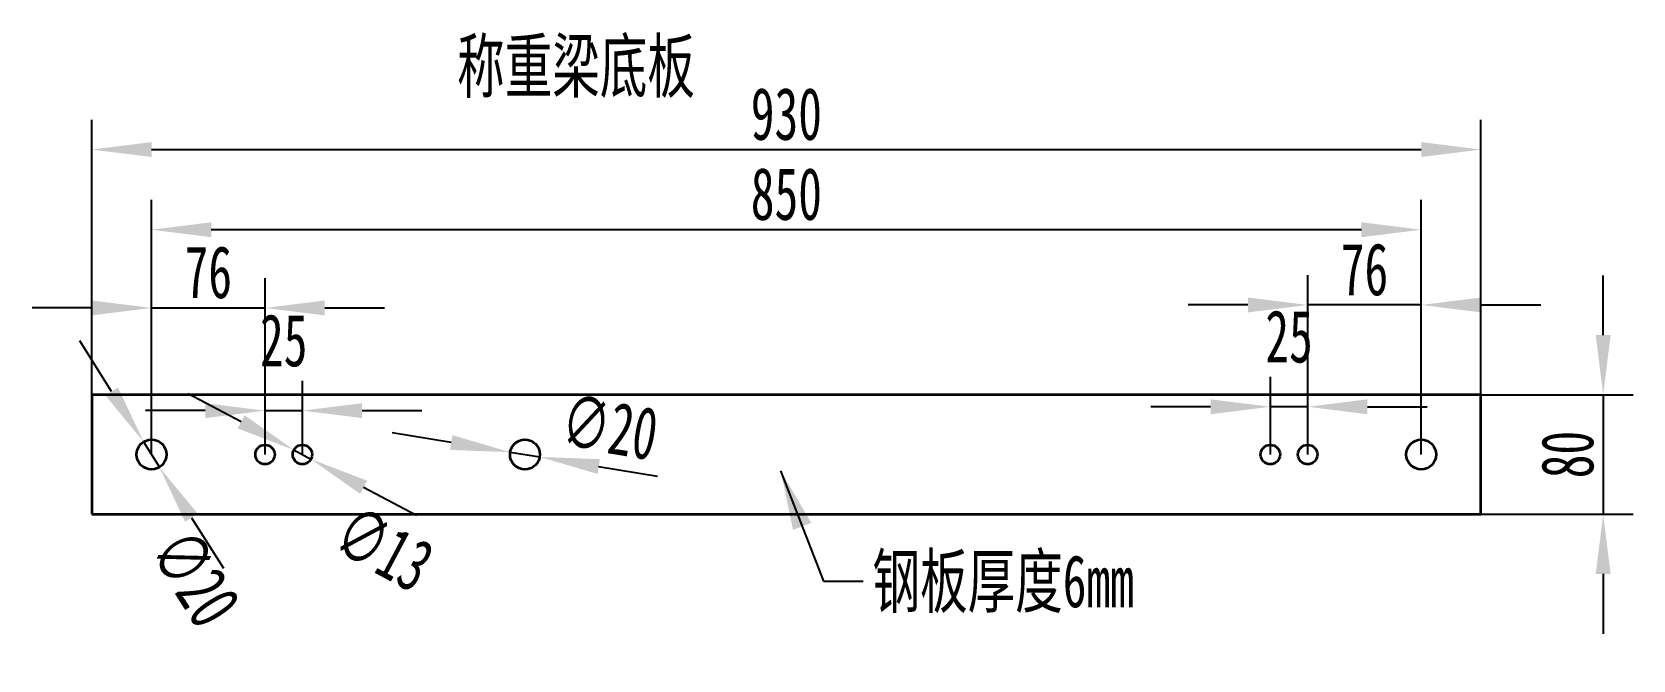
# Model space of a CAD drawing. Header units: millimetres. Extents: x -30 to 1042, y -98 to 323.
import ezdxf

# ---------------------------------------------------------------- set-up
doc = ezdxf.new("R2010")
doc.units = ezdxf.units.MM
doc.header["$PDSIZE"] = -5
doc.layers.get('0').update_dxf_attribs({"lineweight": 18})
doc.layers.add('粗实线层', color=7, linetype='Continuous', lineweight=35)
doc.styles.add('标准', font='', dxfattribs={"width": 0.667})
doc.styles.get('标准').set_extended_font_data('宋体')
doc.dimstyles.new('标准', dxfattribs={"dimscale": 10, "dimtxt": 3.5, "dimasz": 4, "dimexe": 2, "dimexo": 0, "dimtad": 1, "dimdsep": 46, "dimtxsty": '标准', "dimblk": '_CAXARROW', "dimcen": 0, "dimdle": 6, "dimclrd": 3, "dimclre": 3, "dimclrt": 3, "dimazin": 2, "dimtfac": 0.707107, "dimtmove": 2, "dimatfit": 3, "dimfxl": 1, "dimfrac": 2, "dimtolj": 1, "dimarcsym": 1})

# ---------------------------------------------------------------- blocks, each defined once
blk = doc.blocks.new('_CAXARROW')
blk.add_hatch(color=0).paths.add_polyline_path([(0, 0), (-1, 0.125), (-1, -0.125)], flags=0)
blk = doc.blocks.new('*D3')
at = {"layer": 'Defpoints', "color": 0, "transparency": 16777216}
for p in [(940, 244.3), (10, 80), (940, 80)]:
    blk.add_point(p, dxfattribs=at)
at = {"layer": '粗实线层', "color": 3, "linetype": 'Continuous', "lineweight": -2, "transparency": 16777216}
for p, q in [((10, 80), (10, 264.3)), ((940, 80), (940, 264.3)), ((50, 244.3), (900, 244.3))]:
    blk.add_line(p, q, dxfattribs=at)
at = {"layer": '粗实线层', "color": 3, "lineweight": -2, "transparency": 16777216, "xscale": 40, "yscale": 40, "zscale": 40, "rotation": 180}
blk.add_blockref('_CAXARROW', (10, 244.3), dxfattribs=at)
at = {"layer": '粗实线层', "color": 3, "lineweight": -2, "transparency": 16777216, "xscale": 40, "yscale": 40, "zscale": 40}
blk.add_blockref('_CAXARROW', (940, 244.3), dxfattribs=at)
at = {"layer": '粗实线层', "color": 3, "transparency": 16777216, "insert": (475, 268), "char_height": 35, "attachment_point": 5, "style": '标准'}
blk.add_mtext('\\A1;930', dxfattribs=at)
blk = doc.blocks.new('*D4')
at = {"layer": 'Defpoints', "color": 0, "transparency": 16777216}
for p in [(940, 80), (940, 0), (1021.8, 0)]:
    blk.add_point(p, dxfattribs=at)
at = {"layer": '粗实线层', "color": 3, "linetype": 'Continuous', "lineweight": -2, "transparency": 16777216}
for p, q in [((1021.8, 120), (1021.8, 160)), ((940, 80), (1041.8, 80)), ((1021.8, 80), (1021.8, 0)), ((940, 0), (1041.8, 0)), ((1021.8, -40), (1021.8, -80))]:
    blk.add_line(p, q, dxfattribs=at)
at = {"layer": '粗实线层', "color": 3, "lineweight": -2, "transparency": 16777216, "xscale": 40, "yscale": 40, "zscale": 40}
for p, rotation in [((1021.8, 80), 270), ((1021.8, 0), 90)]:
    blk.add_blockref('_CAXARROW', p, dxfattribs=dict(at, rotation=rotation))
at = {"layer": '粗实线层', "color": 3, "transparency": 16777216, "insert": (998, 40), "char_height": 35, "attachment_point": 5, "rotation": 90, "style": '标准'}
blk.add_mtext('\\A1;80', dxfattribs=at)
blk = doc.blocks.new('*D5')
at = {"layer": 'Defpoints', "color": 0, "transparency": 16777216}
for p in [(50, 190.6), (50, 40), (900, 40)]:
    blk.add_point(p, dxfattribs=at)
at = {"layer": '粗实线层', "color": 3, "linetype": 'Continuous', "lineweight": -2, "transparency": 16777216}
for p, q in [((50, 40), (50, 210.6)), ((900, 40), (900, 210.6)), ((860, 190.6), (90, 190.6))]:
    blk.add_line(p, q, dxfattribs=at)
at = {"layer": '粗实线层', "color": 3, "lineweight": -2, "transparency": 16777216, "xscale": 40, "yscale": 40, "zscale": 40, "rotation": 180}
blk.add_blockref('_CAXARROW', (50, 190.6), dxfattribs=at)
at = {"layer": '粗实线层', "color": 3, "lineweight": -2, "transparency": 16777216, "xscale": 40, "yscale": 40, "zscale": 40}
blk.add_blockref('_CAXARROW', (900, 190.6), dxfattribs=at)
at = {"layer": '粗实线层', "color": 3, "transparency": 16777216, "insert": (475, 214.4), "char_height": 35, "attachment_point": 5, "style": '标准'}
blk.add_mtext('\\A1;850', dxfattribs=at)
blk = doc.blocks.new('*D6')
at = {"layer": 'Defpoints', "color": 0, "transparency": 16777216}
for p in [(126, 138.2), (50, 40), (126, 40)]:
    blk.add_point(p, dxfattribs=at)
at = {"layer": '粗实线层', "color": 3, "linetype": 'Continuous', "lineweight": -2, "transparency": 16777216}
for p, q in [((50, 40), (50, 158.2)), ((126, 40), (126, 158.2)), ((10, 138.2), (-30, 138.2)), ((50, 138.2), (126, 138.2)), ((166, 138.2), (206, 138.2))]:
    blk.add_line(p, q, dxfattribs=at)
at = {"layer": '粗实线层', "color": 3, "lineweight": -2, "transparency": 16777216, "xscale": 40, "yscale": 40, "zscale": 40}
blk.add_blockref('_CAXARROW', (50, 138.2), dxfattribs=at)
at = {"layer": '粗实线层', "color": 3, "lineweight": -2, "transparency": 16777216, "xscale": 40, "yscale": 40, "zscale": 40, "rotation": 180}
blk.add_blockref('_CAXARROW', (126, 138.2), dxfattribs=at)
at = {"layer": '粗实线层', "color": 3, "transparency": 16777216, "insert": (88, 162), "char_height": 35, "attachment_point": 5, "style": '标准'}
blk.add_mtext('\\A1;76', dxfattribs=at)
blk = doc.blocks.new('*D7')
at = {"layer": 'Defpoints', "color": 0, "transparency": 16777216}
for p in [(151, 69.4), (126, 40), (151, 40)]:
    blk.add_point(p, dxfattribs=at)
at = {"layer": '粗实线层', "color": 3, "linetype": 'Continuous', "lineweight": -2, "transparency": 16777216}
for p, q in [((126, 40), (126, 89.4)), ((151, 40), (151, 89.4)), ((86, 69.4), (46, 69.4)), ((126, 69.4), (151, 69.4)), ((191, 69.4), (231, 69.4))]:
    blk.add_line(p, q, dxfattribs=at)
at = {"layer": '粗实线层', "color": 3, "lineweight": -2, "transparency": 16777216, "xscale": 40, "yscale": 40, "zscale": 40}
blk.add_blockref('_CAXARROW', (126, 69.4), dxfattribs=at)
at = {"layer": '粗实线层', "color": 3, "lineweight": -2, "transparency": 16777216, "xscale": 40, "yscale": 40, "zscale": 40, "rotation": 180}
blk.add_blockref('_CAXARROW', (151, 69.4), dxfattribs=at)
at = {"layer": '粗实线层', "color": 3, "transparency": 16777216, "insert": (138.5, 116.3), "char_height": 35, "attachment_point": 5, "style": '标准'}
blk.add_mtext('\\A1;25', dxfattribs=at)
blk = doc.blocks.new('*D8')
at = {"layer": 'Defpoints', "color": 0, "transparency": 16777216}
for p in [(824, 140.2), (824, 40), (900, 40)]:
    blk.add_point(p, dxfattribs=at)
at = {"layer": '粗实线层', "color": 3, "linetype": 'Continuous', "lineweight": -2, "transparency": 16777216}
for p, q in [((824, 40), (824, 160.2)), ((900, 40), (900, 160.2)), ((784, 140.2), (744, 140.2)), ((900, 140.2), (824, 140.2)), ((940, 140.2), (980, 140.2))]:
    blk.add_line(p, q, dxfattribs=at)
at = {"layer": '粗实线层', "color": 3, "lineweight": -2, "transparency": 16777216, "xscale": 40, "yscale": 40, "zscale": 40}
blk.add_blockref('_CAXARROW', (824, 140.2), dxfattribs=at)
at = {"layer": '粗实线层', "color": 3, "lineweight": -2, "transparency": 16777216, "xscale": 40, "yscale": 40, "zscale": 40, "rotation": 180}
blk.add_blockref('_CAXARROW', (900, 140.2), dxfattribs=at)
at = {"layer": '粗实线层', "color": 3, "transparency": 16777216, "insert": (862, 163.9), "char_height": 35, "attachment_point": 5, "style": '标准'}
blk.add_mtext('\\A1;76', dxfattribs=at)
blk = doc.blocks.new('*D9')
at = {"layer": 'Defpoints', "color": 0, "transparency": 16777216}
for p in [(799, 72), (799, 40), (824, 40)]:
    blk.add_point(p, dxfattribs=at)
at = {"layer": '粗实线层', "color": 3, "linetype": 'Continuous', "lineweight": -2, "transparency": 16777216}
for p, q in [((799, 40), (799, 92)), ((824, 40), (824, 92)), ((759, 72), (719, 72)), ((824, 72), (799, 72)), ((864, 72), (904, 72))]:
    blk.add_line(p, q, dxfattribs=at)
at = {"layer": '粗实线层', "color": 3, "lineweight": -2, "transparency": 16777216, "xscale": 40, "yscale": 40, "zscale": 40}
blk.add_blockref('_CAXARROW', (799, 72), dxfattribs=at)
at = {"layer": '粗实线层', "color": 3, "lineweight": -2, "transparency": 16777216, "xscale": 40, "yscale": 40, "zscale": 40, "rotation": 180}
blk.add_blockref('_CAXARROW', (824, 72), dxfattribs=at)
at = {"layer": '粗实线层', "color": 3, "transparency": 16777216, "insert": (811.5, 118.9), "char_height": 35, "attachment_point": 5, "style": '标准'}
blk.add_mtext('\\A1;25', dxfattribs=at)
blk = doc.blocks.new('*D10')
at = {"layer": 'Defpoints', "color": 0, "transparency": 16777216}
for p in [(44.7, 48.5), (55.3, 31.5)]:
    blk.add_point(p, dxfattribs=at)
at = {"layer": '粗实线层', "color": 3, "linetype": 'Continuous', "lineweight": -2, "transparency": 16777216}
for p, q in [((23.3, 82.3), (1.9, 116.1)), ((44.7, 48.5), (55.3, 31.5)), ((76.7, -2.3), (98.1, -36.1))]:
    blk.add_line(p, q, dxfattribs=at)
at = {"layer": '粗实线层', "color": 3, "lineweight": -2, "transparency": 16777216, "xscale": 40, "yscale": 40, "zscale": 40}
for p, rotation in [((44.7, 48.5), 302.3161199685277), ((55.3, 31.5), 122.3161199685277)]:
    blk.add_blockref('_CAXARROW', p, dxfattribs=dict(at, rotation=rotation))
at = {"layer": '粗实线层', "color": 3, "transparency": 16777216, "insert": (79.4, -42.8), "char_height": 35, "attachment_point": 5, "rotation": 302.3161, "style": '标准'}
blk.add_mtext('\\A1;∅20', dxfattribs=at)
blk = doc.blocks.new('*D11')
at = {"layer": 'Defpoints', "color": 0, "transparency": 16777216}
for p in [(145.3, 43.1), (156.7, 36.9)]:
    blk.add_point(p, dxfattribs=at)
at = {"layer": '粗实线层', "color": 3, "linetype": 'Continuous', "lineweight": -2, "transparency": 16777216}
for p, q in [((110, 61.8), (74.6, 80.6)), ((145.3, 43.1), (156.7, 36.9)), ((192, 18.2), (227.4, -0.6))]:
    blk.add_line(p, q, dxfattribs=at)
at = {"layer": '粗实线层', "color": 3, "lineweight": -2, "transparency": 16777216, "xscale": 40, "yscale": 40, "zscale": 40}
for p, rotation in [((145.3, 43.1), 331.9727122630786), ((156.7, 36.9), 151.9727122630786)]:
    blk.add_blockref('_CAXARROW', p, dxfattribs=dict(at, rotation=rotation))
at = {"layer": '粗实线层', "color": 3, "transparency": 16777216, "insert": (205.7, -23.1), "char_height": 35, "attachment_point": 5, "rotation": 331.9727, "style": '标准'}
blk.add_mtext('\\A1;∅13', dxfattribs=at)
blk = doc.blocks.new('*D12')
at = {"layer": 'Defpoints', "color": 0, "transparency": 16777216}
for p in [(290.1, 41.6), (309.9, 38.4)]:
    blk.add_point(p, dxfattribs=at)
at = {"layer": '粗实线层', "color": 3, "linetype": 'Continuous', "lineweight": -2, "transparency": 16777216}
for p, q in [((250.7, 48.1), (211.2, 54.5)), ((290.1, 41.6), (309.9, 38.4)), ((349.3, 31.9), (388.8, 25.5))]:
    blk.add_line(p, q, dxfattribs=at)
at = {"layer": '粗实线层', "color": 3, "lineweight": -2, "transparency": 16777216, "xscale": 40, "yscale": 40, "zscale": 40}
for p, rotation in [((290.1, 41.6), 350.7238497764577), ((309.9, 38.4), 170.7238497764577)]:
    blk.add_blockref('_CAXARROW', p, dxfattribs=dict(at, rotation=rotation))
at = {"layer": '粗实线层', "color": 3, "transparency": 16777216, "insert": (356.8, 58.1), "char_height": 35, "attachment_point": 5, "rotation": 350.7238, "style": '标准'}
blk.add_mtext('\\A1;∅20', dxfattribs=at)

msp = doc.modelspace()

# ---------------------------------------------------------------- linework, layer by layer
at = {"layer": '粗实线层'}
for p, q in [((940, 80), (10, 80)), ((10, 80), (10, 0)), ((940, 0), (940, 80)), ((10, 0), (940, 0))]:
    msp.add_line(p, q, dxfattribs=at)
for centre, radius in [((50, 40), 10), ((126, 40), 6.5), ((151, 40), 6.5), ((300, 40), 10), ((799, 40), 6.5), ((824, 40), 6.5), ((900, 40), 10)]:
    msp.add_circle(centre, radius, dxfattribs=at)

# ---------------------------------------------------------------- texts
at = {"layer": '粗实线层', "color": 2, "insert": (254.589, 317.796), "char_height": 35, "width": 688.71855, "attachment_point": 1, "style": '标准'}
msp.add_mtext('称重梁底板', dxfattribs=at)
at = {"layer": '粗实线层', "color": 3, "insert": (532.648, -27.288), "char_height": 35, "width": 688.71855, "attachment_point": 1, "style": '标准'}
msp.add_mtext('钢板厚度6mm', dxfattribs=at)

# ---------------------------------------------------------------- dimensions: what is measured, and where the dimension line sits
at = {"layer": '粗实线层'}
for base, p1, p2, picture, middle in [((940, 244.255), (10, 80), (940, 80), '*D3', (475, 268.005)), ((50, 190.647), (900, 40), (50, 40), '*D5', (475, 214.397)), ((126, 138.206), (50, 40), (126, 40), '*D6', (88, 161.956)), ((824, 140.194), (900, 40), (824, 40), '*D8', (862, 163.944)), ((799, 71.981), (824, 40), (799, 40), '*D9', (811.5, 118.856)), ((151, 69.376), (126, 40), (151, 40), '*D7', (138.5, 116.251))]:
    dim = msp.add_linear_dim(base=base, p1=p1, p2=p2, dimstyle='标准', dxfattribs=at)
    dim.commit()
    dim.dimension.update_dxf_attribs({"geometry": picture, "text_midpoint": middle})
dim = msp.add_linear_dim(base=(1021.752, 0), p1=(940, 80), p2=(940, 0), angle=90, dimstyle='标准', dxfattribs=at)
dim.commit()
dim.dimension.update_dxf_attribs({"geometry": '*D4', "text_midpoint": (998.002, 40)})
for p1, p2, picture, middle in [((44.654, 48.451), (55.346, 31.549), '*D10', (79.358, -42.775)), ((290.131, 41.612), (309.869, 38.388), '*D12', (356.849, 58.055)), ((145.262, 43.054), (156.738, 36.946), '*D11', (205.656, -23.052))]:
    dim = msp.add_diameter_dim_2p(p1=p1, p2=p2, dimstyle='标准', dxfattribs=at)
    dim.commit()
    dim.dimension.update_dxf_attribs({"geometry": picture, "text_midpoint": middle, "dimtype": 163})

# ---------------------------------------------------------------- leaders
at = {"layer": '粗实线层', "annotation_type": 0, "has_hookline": 1, "hookline_direction": 0, "text_width": 182.456}
msp.add_leader([(471.143, 29.173), (499.757, -44.788), (526.398, -44.788)], dimstyle='标准', override={"dimgap": 0.625, "dimtad": 0}, dxfattribs=at)

doc.saveas('drawing.dxf')
